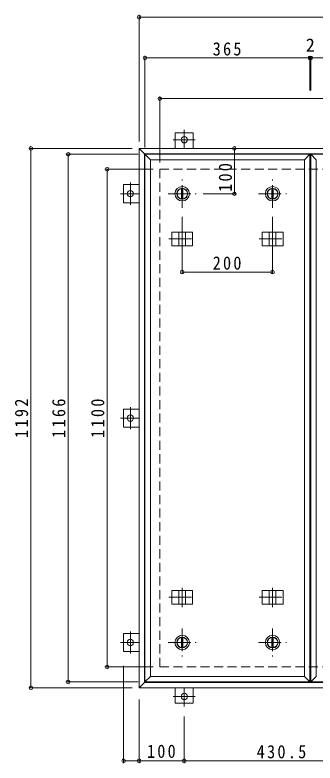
# Model space of a CAD drawing. Units: millimetres at full size, sheet at 1:10. Extents: x -2570 to 2371, y -1962 to 1408.
# Drawn here: x -1998 to -1333, y -276 to 1378 of the extents above; entities that cross this region are included whole.
import ezdxf
from ezdxf.enums import TextEntityAlignment as Align

# ---------------------------------------------------------------- set-up
doc = ezdxf.new("R2010")
doc.units = ezdxf.units.MM
doc.header["$LTSCALE"] = 10
doc.header["$PDMODE"] = 32
doc.header["$PDSIZE"] = 8
doc.linetypes.add('CHAIN1', pattern=[8, 5, -1, 1, -1])
doc.linetypes.add('DASHED2', pattern=[3, 2, -1])
for name, color, linetype, lineweight in [('0-1_躯体', 2, 'DASHED2', 9), ('0-2_仕上', 4, 'Continuous', 9), ('0-3_建具', 4, 'Continuous', 9), ('0-C', 2, 'Continuous', 9), ('0-E', 3, 'Continuous', 9), ('0-F', 7, 'Continuous', 9)]:
    doc.layers.add(name, color=color, linetype=linetype, lineweight=lineweight)
doc.styles.add('ＭＳ ゴシック', font='')
doc.styles.get('ＭＳ ゴシック').set_extended_font_data('MS Gothic')

msp = doc.modelspace()

# ---------------------------------------------------------------- linework, layer by layer
at = {"layer": '0-1_躯体'}
for p, q in [((-1676.82, 1036.56), (-276.82, 1036.56)), ((-1676.82, -63.44), (-1676.82, 1036.56)), ((-276.82, -63.44), (-1676.82, -63.44))]:
    msp.add_line(p, q, dxfattribs=at)
at = {"layer": '0-2_仕上'}
for p, q in [((-1709.82, -96.44), (-1709.82, 1069.56)), ((-1709.82, 1069.56), (-1344.82, 1069.56)), ((-1344.82, -96.44), (-1344.82, 1069.56)), ((-1342.82, -96.44), (-1342.82, 1069.56)), ((-1342.82, 1069.56), (-977.82, 1069.56)), ((-1356.82, -84.44), (-1356.82, 1057.56))]:
    msp.add_line(p, q, dxfattribs=at)
for points in [[(-1697.82, -84.44), (-1697.82, 1057.56), (-1709.82, 1069.56)], [(-1697.82, 1057.56), (-1356.82, 1057.56), (-1344.82, 1069.56)], [(-1330.82, -84.44), (-1330.82, 1057.56), (-1342.82, 1069.56)], [(-1697.82, -84.44), (-1709.82, -96.44), (-1344.82, -96.44)], [(-1697.82, -84.44), (-1356.82, -84.44), (-1344.82, -96.44)], [(-1330.82, -84.44), (-1342.82, -96.44), (-977.82, -96.44)]]:
    msp.add_lwpolyline(points, dxfattribs=at)
at = {"layer": '0-3_建具', "color": 2}
for p, q in [((-1722.82, 1082.56), (-1710.82, 1070.56)), ((-1722.82, 1082.56), (-230.82, 1082.56)), ((-1722.82, -109.44), (-1722.82, 1082.56)), ((-1710.82, 1070.56), (-242.82, 1070.56)), ((-1710.82, -97.44), (-1710.82, 1070.56)), ((-1710.82, -97.44), (-1722.82, -109.44)), ((-242.82, -97.44), (-1710.82, -97.44)), ((-230.82, -109.44), (-1722.82, -109.44))]:
    msp.add_line(p, q, dxfattribs=at)
at = {"layer": '0-3_建具'}
for p, q in [((-1650.41, 897.56), (-1650.41, 867.56)), ((-1650.41, 897.56), (-1604.23, 897.56)), ((-1634.82, 897.56), (-1634.82, 867.56)), ((-1619.82, 897.56), (-1619.82, 867.56)), ((-1604.23, 897.56), (-1604.23, 867.56)), ((-1450.41, 897.56), (-1450.41, 867.56)), ((-1450.41, 897.56), (-1404.23, 897.56)), ((-1434.82, 897.56), (-1434.82, 867.56)), ((-1419.82, 897.56), (-1419.82, 867.56)), ((-1404.23, 897.56), (-1404.23, 867.56)), ((-1650.41, 867.56), (-1604.23, 867.56)), ((-1450.41, 867.56), (-1404.23, 867.56)), ((-1650.41, 75.56), (-1650.41, 105.56)), ((-1650.41, 105.56), (-1604.23, 105.56)), ((-1634.82, 75.56), (-1634.82, 105.56)), ((-1619.82, 75.56), (-1619.82, 105.56)), ((-1604.23, 75.56), (-1604.23, 105.56)), ((-1450.41, 75.56), (-1450.41, 105.56)), ((-1450.41, 105.56), (-1404.23, 105.56)), ((-1434.82, 75.56), (-1434.82, 105.56)), ((-1419.82, 75.56), (-1419.82, 105.56)), ((-1404.23, 75.56), (-1404.23, 105.56)), ((-1650.41, 75.56), (-1604.23, 75.56)), ((-1450.41, 75.56), (-1404.23, 75.56))]:
    msp.add_line(p, q, dxfattribs=at)
at = {"layer": '0-3_建具', "linetype": 'CHAIN1'}
for p, q in [((-1627.32, 904.67), (-1627.32, 861.44)), ((-1427.32, 904.67), (-1427.32, 861.44)), ((-1656.73, 882.56), (-1597.91, 882.56)), ((-1456.73, 882.56), (-1397.91, 882.56)), ((-1627.32, 68.44), (-1627.32, 111.68)), ((-1427.32, 68.44), (-1427.32, 111.68)), ((-1656.73, 90.56), (-1597.91, 90.56)), ((-1456.73, 90.56), (-1397.91, 90.56))]:
    msp.add_line(p, q, dxfattribs=at)
at = {"layer": '0-C', "linetype": 'CHAIN1'}
for p, q in [((-1627.32, 951.56), (-1627.32, 1013.56)), ((-1427.32, 951.56), (-1427.32, 1013.56)), ((-1658.32, 982.56), (-1596.32, 982.56)), ((-1458.32, 982.56), (-1396.32, 982.56)), ((-1627.32, 21.56), (-1627.32, -40.44)), ((-1427.32, 21.56), (-1427.32, -40.44)), ((-1658.32, -9.44), (-1596.32, -9.44)), ((-1458.32, -9.44), (-1396.32, -9.44))]:
    msp.add_line(p, q, dxfattribs=at)
at = {"layer": '0-C'}
for p, q in [((-1628.82, 993.96), (-1628.82, 971.16)), ((-1625.82, 993.96), (-1625.82, 971.16)), ((-1428.82, 993.96), (-1428.82, 971.16)), ((-1425.82, 993.96), (-1425.82, 971.16)), ((-1628.82, -20.85), (-1628.82, 1.96)), ((-1625.82, -20.85), (-1625.82, 1.96)), ((-1428.82, -20.85), (-1428.82, 1.96)), ((-1425.82, -20.85), (-1425.82, 1.96))]:
    msp.add_line(p, q, dxfattribs=at)
for centre, radius in [((-1627.32, 982.56), 16), ((-1627.32, 982.56), 12), ((-1627.32, 982.56), 11.5), ((-1427.32, 982.56), 16), ((-1427.32, 982.56), 12), ((-1427.32, 982.56), 11.5), ((-1627.32, -9.44), 16), ((-1627.32, -9.44), 12), ((-1627.32, -9.44), 11.5), ((-1427.32, -9.44), 16), ((-1427.32, -9.44), 12), ((-1427.32, -9.44), 11.5)]:
    msp.add_circle(centre, radius, dxfattribs=at)
at = {"layer": '0-E'}
for p, q in [((-1642.82, 1116.76), (-1602.82, 1116.76)), ((-1642.82, 1116.76), (-1642.82, 1082.56)), ((-1602.82, 1116.76), (-1602.82, 1082.56)), ((-1757.02, 962.56), (-1757.02, 1002.56)), ((-1757.02, 1002.56), (-1722.82, 1002.56)), ((-1757.02, 962.56), (-1722.82, 962.56)), ((-1757.02, 466.56), (-1757.02, 506.56)), ((-1757.02, 506.56), (-1722.82, 506.56)), ((-1757.02, 466.56), (-1722.82, 466.56)), ((-1757.02, -29.44), (-1757.02, 10.56)), ((-1757.02, 10.56), (-1722.82, 10.56)), ((-1757.02, -29.44), (-1722.82, -29.44)), ((-1642.82, -143.64), (-1642.82, -109.44)), ((-1602.82, -143.64), (-1602.82, -109.44)), ((-1602.82, -143.64), (-1642.82, -143.64))]:
    msp.add_line(p, q, dxfattribs=at)
at = {"layer": '0-E', "linetype": 'CHAIN1'}
for p, q in [((-1622.82, 1123.73), (-1622.82, 1082.56)), ((-1598.44, 1101.76), (-1647.2, 1101.76)), ((-1742.02, 1006.93), (-1742.02, 958.18)), ((-1763.99, 982.56), (-1722.82, 982.56)), ((-1742.02, 510.93), (-1742.02, 462.18)), ((-1763.99, 486.56), (-1722.82, 486.56)), ((-1742.02, 14.93), (-1742.02, -33.82)), ((-1763.99, -9.44), (-1722.82, -9.44)), ((-1622.82, -150.62), (-1622.82, -109.44)), ((-1647.2, -128.64), (-1598.44, -128.64))]:
    msp.add_line(p, q, dxfattribs=at)
at = {"layer": '0-E'}
for centre in [(-1622.82, 1101.76), (-1742.02, 982.56), (-1742.02, 486.56), (-1742.02, -9.44), (-1622.82, -128.64)]:
    msp.add_circle(centre, 7, dxfattribs=at)
at = {"layer": '0-F'}
for p, q in [((-1722.82, 1097.56), (-1722.82, 1377.56)), ((-1722.82, 1372.56), (-230.82, 1372.56)), ((-1709.82, 1084.56), (-1709.82, 1287.56)), ((-1709.82, 1282.56), (-1344.82, 1282.56)), ((-1344.82, 1285.56), (-1344.82, 1210.51)), ((-1344.82, 1282.56), (-1342.82, 1282.56)), ((-1342.82, 1285.56), (-1342.82, 1210.51)), ((-1342.82, 1282.56), (-977.82, 1282.56)), ((-1676.82, 1051.56), (-1676.82, 1197.56)), ((-1676.82, 1192.56), (-276.82, 1192.56)), ((-1737.82, 1082.56), (-1967.08, 1082.56)), ((-1962.08, -109.44), (-1962.08, 1082.56)), ((-1511.97, 1082.56), (-1511.97, 982.56)), ((-1724.82, 1069.56), (-1884.61, 1069.56)), ((-1879.61, -96.44), (-1879.61, 1069.56)), ((-1691.82, 1036.56), (-1798.44, 1036.56)), ((-1793.44, -63.44), (-1793.44, 1036.56)), ((-1508.97, 982.56), (-1581.14, 982.56)), ((-1627.32, 806.26), (-1627.32, 931.56)), ((-1427.32, 806.26), (-1427.32, 931.56)), ((-1627.32, 809.26), (-1427.32, 809.26)), ((-1691.82, -63.44), (-1798.44, -63.44)), ((-1757.02, -275.81), (-1757.02, -60.65)), ((-1724.82, -96.44), (-1884.61, -96.44)), ((-1737.82, -109.44), (-1967.08, -109.44)), ((-1722.82, -135.65), (-1722.82, -275.81)), ((-1622.82, -172.95), (-1622.82, -275.81)), ((-1757.02, -270.81), (-1722.82, -270.81)), ((-1722.82, -270.81), (-1622.82, -270.81)), ((-1622.82, -270.81), (-1192.32, -270.81))]:
    msp.add_line(p, q, dxfattribs=at)
for p in [(-1722.82, 1372.56), (-1709.82, 1282.56), (-1344.82, 1282.56), (-1342.82, 1282.56), (-1676.82, 1192.56), (-1962.08, 1082.56), (-1511.97, 1082.56), (-1879.61, 1069.56), (-1793.44, 1036.56), (-1511.97, 982.56), (-1627.32, 809.26), (-1427.32, 809.26), (-1793.44, -63.44), (-1879.61, -96.44), (-1962.08, -109.44), (-1757.02, -270.81), (-1722.82, -270.81), (-1622.82, -270.81)]:
    msp.add_point(p, dxfattribs=at)

# ---------------------------------------------------------------- texts
at = {"layer": '0-F', "color": 2, "style": 'ＭＳ ゴシック'}
msp.add_text('2', height=29.33, dxfattribs=at).set_placement((-1353.82, 1287.56), align=Align.BOTTOM_LEFT)
at = {"layer": '0-F', "color": 2, "char_height": 29.33, "attachment_point": 7, "style": 'ＭＳ ゴシック'}
for s, insert in [('\\T1.27;\\W0.9;365', (-1559.82, 1287.56)), ('\\T1.27;\\W0.9;200', (-1559.82, 814.26)), ('\\T1.27;\\W0.9;100', (-1705.32, -264.81)), ('\\T1.28;\\W0.9;430.5', (-1462.57, -265.81))]:
    msp.add_mtext(s, dxfattribs=dict(at, insert=insert))
at = {"layer": '0-F', "color": 2, "char_height": 29.33, "attachment_point": 7, "rotation": 90, "style": 'ＭＳ ゴシック'}
for s, insert in [('\\T1.27;\\W0.9;100', (-1516.97, 986.57)), ('\\T1.28;\\W0.9;1192', (-1968.08, 442.81)), ('\\T1.28;\\W0.9;1166', (-1885.61, 442.81)), ('\\T1.28;\\W0.9;1100', (-1799.44, 442.81))]:
    msp.add_mtext(s, dxfattribs=dict(at, insert=insert))

doc.saveas('drawing.dxf')
